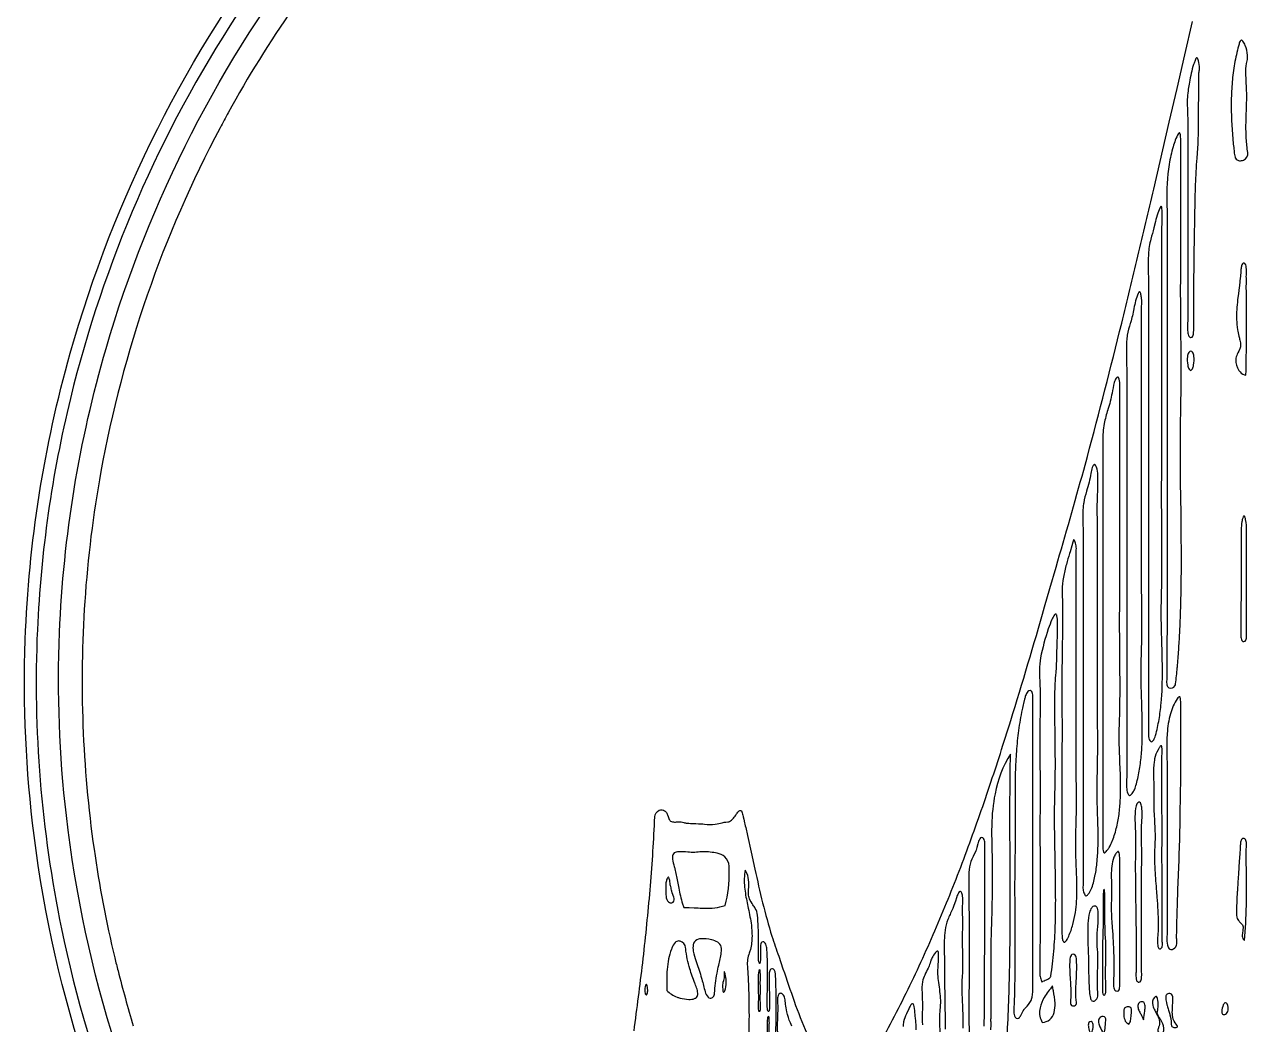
# Model space of a CAD drawing. Header units: metres. Extents: x 0.2 to 11.8, y 0.2 to 11.8.
# Drawn here: x 0.2 to 5.96, y 4.4 to 9.11 of the extents above; entities that cross this region are included whole.
import ezdxf

# ---------------------------------------------------------------- set-up
doc = ezdxf.new("R2010")
doc.units = ezdxf.units.M

msp = doc.modelspace()

# ---------------------------------------------------------------- linework, layer by layer
at = {"layer": 'Layer 1', "color": 0}
for points in [[(0.95989, 3.13387, -0.0973), (0.24615, 5.28886, -0.0403), (0.20449, 6.21023, -0.0597), (0.41649, 7.5595, -0.0967), (1.43396, 9.57498, -0.0408), (2.06595, 10.26408, -0.0591), (3.1575, 11.056, -0.0974), (5.31562, 11.7611, -0.0411), (6.25454, 11.79786, -0.0592), (7.58915, 11.57887, -0.0949), (9.56195, 10.57776, -0.0416), (10.26256, 9.93514, -0.0598), (11.06395, 8.82339, -0.0937), (11.74951, 6.74605, -0.0419), (11.79544, 5.7896, -0.0605), (11.57739, 4.41896, -0.0927), (10.6115, 2.48336, -0.0422)], [(10.78766, 2.82955, 0.0861), (11.58365, 4.657, 0.0486), (11.73866, 5.74324, 0.0616), (11.62663, 7.14295, 0.0877), (10.87963, 9.02913, 0.0478), (10.22841, 9.88999, 0.0616), (9.1571, 10.79821, 0.0851), (7.35248, 11.58495, 0.0506), (6.22402, 11.7441, 0.0613), (4.83513, 11.62589, 0.0877), (2.95453, 10.87153, 0.047), (2.11126, 10.22988, 0.0618), (1.2001, 9.15151, 0.085), (0.41728, 7.34656, 0.0488), (0.26147, 6.25653, 0.0618), (0.37504, 4.84973, 0.085), (1.09177, 3.01738, 0.0488)], [(1.06715, 3.27993, -0.097), (0.39794, 5.38226, -0.0386), (0.36578, 6.24422, -0.0607), (0.58481, 7.58091, -0.0954), (1.57433, 9.51264, -0.0395), (2.17089, 10.16219, -0.0594), (3.23885, 10.93925, -0.0987), (5.3715, 11.63164, -0.0378), (6.21382, 11.66636, -0.059), (7.51029, 11.46574, -0.0984), (9.50499, 10.45977, -0.04), (10.16074, 9.85698, -0.0597), (10.94099, 8.78024, -0.0976), (11.6265, 6.66694, -0.0397), (11.66141, 5.78221, -0.0597), (11.44927, 4.46999, -0.0971), (10.44344, 2.50247, -0.0402)], [(6.77964, 11.50357, 0.0643), (5.34287, 11.51959, 0.03), (4.70365, 11.40478, 0.0534), (3.61471, 11.01249, 0.1008), (1.8236, 9.64194, 0.0536), (1.15915, 8.69098, 0.0038), (1.12111, 8.62035, 0.0769), (0.56031, 7.00165, 0.0281), (0.48457, 6.39027, 0.0522), (0.5282, 5.22472, 0.0245), (0.62586, 4.71259, 0.0034), (0.64115, 4.65179, 0.0096), (0.71224, 4.39306, 0.0222)], [(4.23797, 4.33114, 0.0074), (4.31356, 4.47454, 0.0069), (4.38494, 4.61975, 0.0063), (4.45243, 4.76664, 0.0057), (4.51631, 4.91505, 0.0099), (4.63452, 5.21585, 0.0078), (4.74209, 5.52102, 0.0057), (4.8415, 5.82937, 0.0049), (5.00087, 6.36467), (5.0258, 6.45103), (5.05513, 6.55252, 0.0036), (5.18486, 7.00926), (5.20232, 7.07358, 0.0055), (5.36369, 7.70088, 0.0017), (5.44, 8.01592, 0.0012), (5.51442, 8.33146), (5.58777, 8.64724), (5.62429, 8.80511), (5.66082, 8.96291), (5.69745, 9.12061)], [(4.82441, 4.34121, 0.0101), (4.8368, 4.67288, 0.0051), (4.83914, 5.00654), (4.83854, 5.18429), (4.83799, 5.34031, -0.0014), (4.83817, 5.50666), (4.83895, 5.59301), (4.83969, 5.67237, 0.0862), (4.76768, 5.48505, 0.0442), (4.75203, 5.33761, 0.013), (4.75222, 5.26654, -0.0143), (4.75042, 4.87224), (4.74962, 4.84695, 0.0083), (4.74827, 4.72356, -0.004), (4.74781, 4.63795, 0.0048), (4.74764, 4.58189), (4.74757, 4.53286), (4.74751, 4.50639), (4.74744, 4.48004), (4.74739, 4.45736, -0.0072), (4.7472, 4.42701, 0.0104), (4.74723, 4.40611, -0.0265), (4.7466, 4.37393, 0.0387)], [(3.0689, 4.36857, 0.0048), (3.10978, 4.6898, 0.0074), (3.14285, 5.01208, 0.0046), (3.1554, 5.17374, 0.0048), (3.1648, 5.33585), (3.16526, 5.34817, -0.0232), (3.16707, 5.37698, -0.2552), (3.18773, 5.4074, -0.2764), (3.2131, 5.40511, -0.0489), (3.21916, 5.40014, -0.1029), (3.2271, 5.38575), (3.22983, 5.37787, 0.0613), (3.2371, 5.36053, 0.1066), (3.241, 5.35655, 0.1294), (3.25968, 5.35218, 0.0261), (3.27842, 5.35305), (3.27992, 5.35317, -0.0845), (3.30269, 5.35019), (3.30345, 5.35, 0.0337), (3.31836, 5.34693, 0.0184), (3.35011, 5.34488), (3.35942, 5.34449), (3.37292, 5.34427, -0.0499), (3.40029, 5.34246, 0.0858), (3.45145, 5.34185, 0.0366), (3.48365, 5.34894, -0.0582), (3.50163, 5.35167), (3.51036, 5.35252, 0.0694), (3.5185, 5.35489, 0.1013), (3.53656, 5.36973, 0.0375), (3.55185, 5.3905, -0.0838), (3.56363, 5.40478, -0.2516), (3.57068, 5.40673, -0.2011), (3.57629, 5.40047, -0.0521), (3.58235, 5.37875), (3.58276, 5.3768), (3.58502, 5.3664), (3.58917, 5.34887, -0.0038), (3.6031, 5.28865), (3.62041, 5.20986), (3.63762, 5.13052, 0.0069), (3.67419, 4.97148, 0.0155), (3.71772, 4.81452, 0.0081), (3.74965, 4.72004), (3.76991, 4.66139, 0.0052), (3.82273, 4.50814, 0.0175), (3.88213, 4.35766, 0.0136)], [(4.7172, 4.39075, -0.0167), (4.71709, 4.41171, 0.011), (4.71742, 4.444), (4.71745, 4.46478), (4.71768, 4.49932), (4.71774, 4.51762), (4.71823, 4.6226), (4.71901, 4.8312), (4.71932, 4.93544), (4.71959, 5.04016), (4.71979, 5.14568), (4.71984, 5.16475), (4.71983, 5.19889), (4.71993, 5.21798, 0.0133), (4.71967, 5.25323, 0.1472), (4.71321, 5.27425, 0.2609), (4.70457, 5.27899, 0.2133), (4.69648, 5.27349), (4.69571, 5.27241, 0.0753), (4.68658, 5.25017), (4.68222, 5.23284), (4.67907, 5.22017, -0.0597), (4.67594, 5.21177, 0.0453), (4.65434, 5.16584, 0.0677), (4.64474, 5.11497, 0.0181), (4.64427, 5.04387), (4.64467, 5.01056), (4.64497, 4.96091), (4.64527, 4.90535), (4.64543, 4.80039), (4.64531, 4.69555), (4.64521, 4.64333), (4.645, 4.48558, 0.0022), (4.64582, 4.27425)], [(3.73633, 4.36), (3.73713, 4.42053), (3.73718, 4.42519), (3.73762, 4.47567), (3.73764, 4.48256, 0.0053), (3.7375, 4.52929), (3.73733, 4.54461, 0.0113), (3.73637, 4.58476), (3.73593, 4.6027, 0.0456), (3.73263, 4.64662, 0.2164), (3.72484, 4.65947, 0.1563), (3.71667, 4.66156, 0.2241), (3.71, 4.65653, 0.1351), (3.70455, 4.63737, 0.0174), (3.70494, 4.57772), (3.70565, 4.55996, -0.0067), (3.70675, 4.52683, -0.0098), (3.70677, 4.497), (3.7067, 4.49371, -0.0366), (3.70489, 4.46689, -0.1093), (3.70291, 4.46143, -0.4344), (3.70036, 4.46052, -0.1568), (3.69781, 4.46659, -0.043), (3.69559, 4.49815), (3.69585, 4.51083, 0.0133), (3.69601, 4.52661), (3.69606, 4.54), (3.69634, 4.55775), (3.69645, 4.5681), (3.69711, 4.62262, 0.0059), (3.69694, 4.67696, 0.0105), (3.6951, 4.73388), (3.69476, 4.7418, 0.0373), (3.69272, 4.76496, 0.1824), (3.68118, 4.78624), (3.67944, 4.78755, 0.382), (3.67039, 4.78659, 0.0977), (3.66517, 4.77922, 0.0819), (3.66351, 4.76638, 0.0172), (3.66404, 4.74315), (3.66416, 4.73992), (3.66406, 4.73341, -0.0242), (3.66271, 4.69457, -0.1184), (3.66073, 4.68709, -0.5654), (3.65897, 4.68762), (3.65889, 4.68773, -0.1151), (3.65541, 4.70069, -0.03), (3.65519, 4.73148), (3.65549, 4.7457), (3.65542, 4.76563), (3.65514, 4.80135, 0.0048), (3.65343, 4.85612, 0.0066), (3.65023, 4.91391, 0.1163), (3.63963, 4.94541, 0.0182), (3.62879, 4.96233, -0.0497), (3.61232, 4.99049, -0.1048), (3.6074, 5.01471), (3.60803, 5.03391, 0.0343), (3.60779, 5.08008, 0.1095), (3.59557, 5.12088), (3.59224, 5.12607, 0.0726), (3.58932, 5.0454, 0.0262), (3.60125, 4.97151), (3.6065, 4.94624, -0.0209), (3.62109, 4.86615, -0.0345), (3.62416, 4.81542, -0.0635), (3.6164, 4.75181, -0.0205), (3.61132, 4.73551, 0.1048), (3.60238, 4.67271), (3.60334, 4.6584, -0.0112), (3.60708, 4.59138), (3.60763, 4.57811, -0.0071), (3.60964, 4.49914, -0.007), (3.60927, 4.3424)], [(4.61819, 4.3823, 0.0133), (4.61613, 4.47518), (4.61551, 4.49114), (4.61502, 4.50367, -0.0175), (4.61351, 4.59639), (4.61362, 4.59951), (4.61503, 4.63022, 0.0201), (4.61676, 4.70408), (4.6164, 4.71678, -0.0075), (4.61464, 4.81077, -0.0092), (4.61529, 4.83633, 0.0096), (4.61596, 4.86293, 0.0073), (4.61526, 4.91657, -0.0208), (4.61587, 4.96904, 0.0516), (4.61503, 5.00374, 0.0826), (4.60964, 5.02053, 0.2116), (4.60477, 5.02538, 0.274), (4.59917, 5.02277, 0.0823), (4.59023, 5.00615), (4.58615, 4.99479), (4.58135, 4.98002), (4.57427, 4.95873, -0.0261), (4.56726, 4.94141, 0.0122), (4.54545, 4.89329, 0.0688), (4.53231, 4.84301, 0.0346), (4.52859, 4.74562), (4.52872, 4.74008), (4.52895, 4.73074, -0.0083), (4.53034, 4.63585, 0.0058), (4.53103, 4.54629), (4.53124, 4.53241), (4.53193, 4.49027), (4.53286, 4.42841), (4.53295, 4.41994), (4.53323, 4.37653)], [(4.51025, 4.36191, -0.019), (4.50724, 4.43171, -0.0228), (4.50969, 4.468, 0.0364), (4.51192, 4.51284, 0.0252), (4.50342, 4.59598, -0.0311), (4.49924, 4.63553, -0.0208), (4.49996, 4.67653), (4.50101, 4.69953), (4.50184, 4.7184, 0.062), (4.50104, 4.73907, 0.2278), (4.498, 4.74412, 0.2762), (4.4933, 4.74265), (4.49302, 4.74242, 0.0739), (4.47493, 4.71941, 0.0495), (4.46615, 4.70129), (4.46196, 4.68829, -0.0418), (4.45288, 4.664, -0.0067), (4.437, 4.632, 0.0744), (4.42673, 4.60065, 0.0545), (4.42405, 4.54985), (4.42482, 4.53304, -0.0165), (4.4255, 4.45929, 0.0117), (4.42568, 4.3976)], [(3.81202, 4.39075), (3.80478, 4.4065, -0.0404), (3.78761, 4.45881, -0.0359), (3.78195, 4.49488, 0.0127), (3.77854, 4.52154, 0.1787), (3.76793, 4.5423, 0.2684), (3.75548, 4.54536, 0.22), (3.7474, 4.53629), (3.74732, 4.53608, 0.0895), (3.744, 4.51118, 0.0162), (3.74507, 4.49063, -0.0304), (3.74584, 4.47034), (3.74484, 4.44564), (3.74383, 4.42094, 0.0264), (3.74385, 4.36127, -0.0365)], [(4.39694, 4.37384), (4.39593, 4.40083, 0.0207), (4.3938, 4.42584, -0.0116), (4.39171, 4.44631, 0.0296), (4.38704, 4.48368, 0.1119), (4.38233, 4.49563, 0.4609), (4.37579, 4.49607, 0.1001), (4.36763, 4.485), (4.36504, 4.47992), (4.36181, 4.4732), (4.35046, 4.44921, 0.0593), (4.33771, 4.41233, 0.0512), (4.33577, 4.39005, 0.0114)]]:
    msp.add_lwpolyline(points, format="xyb", dxfattribs=at)
for points in [[(5.95709, 8.50404, -0.0257), (5.94995, 8.56974, -0.0176), (5.94853, 8.63142, -0.0071), (5.95007, 8.69118), (5.95028, 8.69716, 0.0045), (5.95185, 8.75085, 0.016), (5.95112, 8.81251), (5.94991, 8.83412, -0.0134), (5.94812, 8.87649, -0.0459), (5.95093, 8.92214, -0.0293), (5.95395, 8.93473, 0.0886), (5.95574, 8.96138, 0.0741), (5.9448, 9.00814, 0.0752), (5.93353, 9.02849, 0.2101), (5.92682, 9.03257, 0.1451), (5.92422, 9.03177, 0.1443), (5.91862, 9.02308, 0.0293), (5.91326, 9.00456), (5.91091, 8.99551, 0.0264), (5.893, 8.91136, 0.0209), (5.88275, 8.82515, 0.0173), (5.87905, 8.73778, 0.0144), (5.88088, 8.65001, 0.0123), (5.88718, 8.56256), (5.88827, 8.55069, 0.0165), (5.89175, 8.51924, -0.0204), (5.89305, 8.50604, 0.0663), (5.89682, 8.48247, 0.044), (5.89949, 8.47657, 0.2521), (5.91811, 8.46537, 0.1066), (5.93612, 8.46773, 0.3585), (5.95709, 8.50404)], [(5.70234, 7.66777), (5.70254, 7.75337), (5.70303, 7.83893, -0.0015), (5.7048, 8.01015, -0.0017), (5.70753, 8.18147), (5.70844, 8.23048, -0.0045), (5.71132, 8.35278, -0.0082), (5.71848, 8.4765), (5.72166, 8.52371, 0.0191), (5.72552, 8.69499, -0.0076), (5.72596, 8.7496), (5.72642, 8.78096), (5.72684, 8.79882, 0.01), (5.72726, 8.82332), (5.7265, 8.86886, -0.0489), (5.72817, 8.88765, 0.0548), (5.72984, 8.90898, 0.0807), (5.722, 8.94429, 0.1624), (5.71778, 8.95001, 0.2571), (5.71614, 8.94986, 0.1292), (5.71026, 8.94125, 0.023), (5.70415, 8.92474), (5.70199, 8.91844, 0.0269), (5.69079, 8.87682, 0.0134), (5.68246, 8.83456), (5.68101, 8.82615, 0.0089), (5.67575, 8.79364, 0.0464), (5.67274, 8.71411, -0.0142), (5.67463, 8.579), (5.67459, 8.57327), (5.67448, 8.55241, 0.0018), (5.67451, 8.44236), (5.67462, 8.39112), (5.67454, 8.2569), (5.6745, 8.23001), (5.67446, 8.06886), (5.6745, 7.90765), (5.67444, 7.8271), (5.6743, 7.74658), (5.67403, 7.66591, 0.0996), (5.67804, 7.64246, 0.2192), (5.68666, 7.63364, 0.0707), (5.68972, 7.63319, 0.3114), (5.6986, 7.63934, 0.0944), (5.70211, 7.65706), (5.70234, 7.66777)], [(5.61725, 6.00223, 0.0077), (5.62509, 6.07788), (5.6255, 6.08219, 0.0056), (5.6319, 6.16197, 0.0046), (5.63676, 6.24209, 0.004), (5.64026, 6.32254, 0.0063), (5.64396, 6.48443, 0.004), (5.64439, 6.64732, 0.0019), (5.64244, 6.8542), (5.64111, 6.97503, -0.0071), (5.64149, 7.28863), (5.64178, 7.30332, 0.0079), (5.64264, 7.62911), (5.64127, 7.79183, -0.005), (5.64168, 7.9543, 0.0057), (5.64225, 8.11823), (5.64172, 8.20002, -0.0031), (5.6417, 8.28014), (5.64184, 8.29786, 0.0035), (5.64209, 8.36474), (5.64206, 8.38172), (5.64191, 8.40822), (5.64188, 8.4281, 0.0135), (5.64174, 8.44759, -0.0165), (5.64193, 8.48313), (5.64256, 8.52429, 0.026), (5.6408, 8.5798, 0.082), (5.63746, 8.59466, 0.3681), (5.63435, 8.59673, 0.1697), (5.63105, 8.59372, 0.056), (5.61588, 8.56195, 0.0154), (5.60558, 8.5312, 0.0308), (5.58724, 8.44859), (5.58703, 8.44736, 0.0502), (5.57604, 8.26937, -0.0119), (5.57783, 8.12541), (5.57779, 8.11519), (5.57774, 8.10443), (5.57739, 8.04524, 0.0027), (5.577, 7.93581), (5.57723, 7.83108), (5.57733, 7.76991), (5.5775, 7.60342), (5.57717, 7.26972), (5.57721, 6.93729), (5.57747, 6.7713), (5.57768, 6.60525), (5.57764, 6.43895), (5.57721, 6.27222), (5.57678, 6.18865), (5.57618, 6.10494), (5.57608, 6.08982), (5.57579, 6.06303), (5.5757, 6.04637, -0.0145), (5.57528, 6.02121, 0.072), (5.57654, 5.9975, 0.2016), (5.58493, 5.98464), (5.58716, 5.98355, 0.3497), (5.61381, 5.99282, 0.1143), (5.61725, 6.00223)], [(5.52289, 5.75934, 0.0252), (5.53944, 5.83468, 0.0196), (5.54939, 5.91124, 0.0242), (5.55522, 6.06687, 0.0061), (5.55286, 6.18378), (5.55175, 6.22422), (5.5515, 6.23391, -0.0121), (5.55011, 6.37291), (5.55032, 6.38119, 0.0089), (5.55272, 6.69321), (5.55231, 6.74668, -0.0051), (5.55202, 7.00574, 0.0043), (5.55221, 7.19389, -0.0019), (5.55194, 7.31805), (5.55205, 7.35356), (5.55222, 7.47415), (5.55208, 7.63034), (5.55214, 7.78656), (5.5521, 7.94264), (5.55212, 8.02115), (5.55212, 8.09918), (5.55211, 8.10445, -0.0062), (5.55233, 8.13868), (5.55347, 8.18008), (5.55356, 8.18352, 0.0117), (5.5538, 8.21797, 0.039), (5.55194, 8.24651, 0.1835), (5.54994, 8.25102, 0.3837), (5.54785, 8.24979), (5.54755, 8.24931, 0.0491), (5.53382, 8.21799, 0.019), (5.52227, 8.17883), (5.5147, 8.1488, -0.0098), (5.50096, 8.09633, 0.0552), (5.48962, 8.02544), (5.48919, 8.01801, 0.0176), (5.48885, 7.93907), (5.4889, 7.93665, -0.0052), (5.49009, 7.77631), (5.48997, 7.71672), (5.48984, 7.61544), (5.48997, 7.45489), (5.48997, 7.29427), (5.48993, 6.97304), (5.48995, 6.65183), (5.48993, 6.49122), (5.48991, 6.33064), (5.48995, 6.16999), (5.48997, 6.00933), (5.48995, 5.92904), (5.48993, 5.89695), (5.48984, 5.8488), (5.48983, 5.81983, -0.0069), (5.4895, 5.76888, 0.0847), (5.49322, 5.74083, 0.1768), (5.50022, 5.73105), (5.50065, 5.73083, 0.3095), (5.50869, 5.73254, 0.1045), (5.51844, 5.74712, 0.0375), (5.52289, 5.75934)], [(5.9479, 7.45622, 0.0077), (5.95085, 7.63327), (5.95073, 7.71973), (5.9503, 7.80668), (5.95015, 7.85077), (5.95012, 7.86559), (5.95015, 7.89544), (5.95016, 7.91247, -0.0108), (5.95044, 7.9407, 0.0577), (5.94897, 7.9691, 0.1526), (5.94336, 7.98092, 0.1251), (5.93967, 7.98287, 0.3239), (5.9318, 7.97935, 0.1044), (5.92596, 7.96315, 0.0408), (5.92412, 7.94453, -0.0246), (5.92142, 7.9117), (5.91998, 7.89848, -0.0077), (5.91634, 7.86788), (5.91458, 7.85401), (5.91286, 7.84017), (5.90931, 7.81073, 0.0126), (5.90517, 7.76408, 0.0215), (5.90431, 7.71737, 0.0281), (5.90837, 7.66972, 0.0311), (5.91509, 7.64003, -0.0147), (5.91981, 7.62113, -0.0659), (5.92293, 7.59327, -0.1018), (5.91848, 7.5761), (5.91424, 7.56794, 0.0567), (5.90261, 7.54131, 0.059), (5.90082, 7.52925, 0.1543), (5.91546, 7.47749, 0.1691), (5.9409, 7.45766, 0.0464), (5.9479, 7.45622)], [(5.4025, 5.47649, 0.1002), (5.41264, 5.48658, 0.0472), (5.42338, 5.50428, 0.0537), (5.43271, 5.53188), (5.43471, 5.53951, 0.0167), (5.44277, 5.57425, 0.0131), (5.44904, 5.60937, 0.0197), (5.45709, 5.68057, 0.0142), (5.46037, 5.75282, 0.0127), (5.45838, 5.8992), (5.45768, 5.92087, -0.0072), (5.45479, 6.04591, -0.0084), (5.45634, 6.1322, 0.0039), (5.45774, 6.19077, 0.004), (5.45825, 6.33592, 0.002), (5.45741, 6.4459, -0.0054), (5.45684, 6.62677, 0.0037), (5.45723, 6.91706, -0.0015), (5.45727, 7.06481), (5.45733, 7.20744), (5.45729, 7.35639), (5.45727, 7.49797), (5.45729, 7.56016), (5.45721, 7.64381), (5.45734, 7.68831), (5.45752, 7.71587), (5.45719, 7.74014), (5.45688, 7.76657, -0.0306), (5.45807, 7.78831, 0.0512), (5.45716, 7.81619, 0.0187), (5.4544, 7.83501, 0.1141), (5.45045, 7.84609, 0.5374), (5.44497, 7.84623, 0.092), (5.44129, 7.84024, 0.063), (5.42142, 7.76976), (5.42123, 7.76857, -0.0333), (5.40503, 7.70277), (5.40409, 7.69963, 0.0293), (5.38984, 7.64418, 0.0335), (5.38669, 7.61565, 0.0153), (5.38663, 7.51437, -0.0043), (5.38738, 7.46178, -0.0016), (5.38734, 7.30833), (5.38732, 7.20824), (5.38736, 7.15518), (5.3874, 7.00203), (5.38734, 6.69567), (5.3874, 6.38935), (5.3874, 6.23616), (5.38732, 6.08305), (5.38736, 5.9298), (5.38749, 5.77645), (5.38746, 5.69983), (5.3873, 5.6233), (5.38716, 5.58506), (5.38706, 5.56941), (5.38699, 5.54683), (5.38684, 5.53358, 0.027), (5.38724, 5.50765, 0.1153), (5.39592, 5.48052, 0.2044), (5.40109, 5.47623, 0.1402), (5.4025, 5.47649)], [(5.70189, 7.50336, 0.0844), (5.7036, 7.54474, 0.1223), (5.69676, 7.56324, 0.2365), (5.68849, 7.56808, 0.2376), (5.67979, 7.56268, 0.1188), (5.67277, 7.54294, 0.0798), (5.67417, 7.50344, 0.0944), (5.68083, 7.48339, 0.2232), (5.68732, 7.47829, 0.2645), (5.69397, 7.48192, 0.104), (5.70089, 7.49869), (5.70189, 7.50336)], [(5.28365, 5.20767, 0.088), (5.29743, 5.22139, 0.0229), (5.30513, 5.23247, 0.0505), (5.31946, 5.26256), (5.32035, 5.26482, 0.0355), (5.34043, 5.32952, 0.028), (5.3522, 5.39608, 0.0204), (5.35756, 5.46408, 0.019), (5.35664, 5.59757), (5.35645, 5.60275), (5.35525, 5.63315, -0.0077), (5.35198, 5.74211, -0.0106), (5.35354, 5.82578, 0.0044), (5.35499, 5.87938, 0.0046), (5.35581, 6.01696, 0.0019), (5.35493, 6.13528, -0.0033), (5.35405, 6.29284), (5.35454, 6.38927, 0.0023), (5.35507, 6.56806), (5.3549, 6.62434, -0.0014), (5.35458, 6.84353), (5.3546, 6.8513, 0.0016), (5.35464, 7.11975), (5.35471, 7.18599), (5.35477, 7.2594, -0.0027), (5.35497, 7.38501), (5.35507, 7.40574, 0.0655), (5.35207, 7.4366, 0.1485), (5.34732, 7.44561, 0.3925), (5.34095, 7.44506, 0.0596), (5.33832, 7.44223, 0.0826), (5.32882, 7.42088, 0.0281), (5.31817, 7.37159, -0.0328), (5.2986, 7.29391), (5.29823, 7.29268, 0.0285), (5.28127, 7.22779, 0.0471), (5.27447, 7.14602), (5.27463, 7.11895, -0.006), (5.27473, 7.08285, 0.0056), (5.27489, 6.99905), (5.27522, 6.93739), (5.27499, 6.79296), (5.27499, 6.64839), (5.27504, 6.57126), (5.27505, 6.35922), (5.27499, 6.07015), (5.27505, 5.92554), (5.27512, 5.7809), (5.27512, 5.63633), (5.27503, 5.49181), (5.27493, 5.41959), (5.27479, 5.3474), (5.27471, 5.3113), (5.27462, 5.27516), (5.27457, 5.26365), (5.27464, 5.23721, 0.0628), (5.27748, 5.21289, 0.1983), (5.281, 5.20738, 0.2488), (5.28365, 5.20767)], [(5.22353, 5.04266, 0.0368), (5.23931, 5.10457), (5.23994, 5.10779, 0.0256), (5.24902, 5.17477, 0.0275), (5.25255, 5.31245, 0.0033), (5.24966, 5.40855), (5.2482, 5.45206, -0.0149), (5.24903, 5.58333), (5.24921, 5.59001, 0.0094), (5.25018, 5.83359), (5.24984, 5.86545, -0.0041), (5.24988, 6.13604), (5.24991, 6.14061, 0.0021), (5.24995, 6.34063), (5.24978, 6.41686), (5.24966, 6.46843), (5.24954, 6.55364, -0.0029), (5.25052, 6.69483, 0.01), (5.24962, 6.771, -0.0059), (5.24859, 6.82945, -0.0096), (5.25032, 6.89542, 0.0154), (5.2519, 6.97769), (5.25163, 6.98511, 0.0714), (5.24495, 7.02334, 0.1298), (5.23863, 7.03385, 0.4309), (5.23181, 7.03311, 0.1074), (5.22542, 7.02092, 0.0386), (5.21895, 6.9935, -0.0358), (5.19852, 6.90976, 0.0366), (5.18475, 6.85503), (5.18387, 6.84935, 0.0434), (5.18056, 6.77487), (5.18115, 6.75625), (5.18193, 6.72818, -0.0044), (5.1823, 6.60913), (5.18223, 6.46027), (5.1823, 6.37239), (5.18223, 6.13548), (5.18225, 5.89897), (5.18227, 5.6623), (5.18219, 5.54404), (5.18219, 5.4257), (5.18234, 5.30722), (5.18232, 5.18884), (5.18215, 5.12974), (5.1818, 5.07073), (5.18175, 5.05976), (5.18154, 5.041, 0.0897), (5.18625, 5.0186, 0.0334), (5.19066, 5.0087, 0.4789), (5.19886, 5.00617, 0.1095), (5.21004, 5.01722, 0.0662), (5.22353, 5.04266)], [(5.93799, 6.20129, 0.2982), (5.94774, 6.20861, 0.0964), (5.95104, 6.22733), (5.95107, 6.2311), (5.95089, 6.26699), (5.95083, 6.30293), (5.95085, 6.33893), (5.95103, 6.41105), (5.95124, 6.48305), (5.95129, 6.53347), (5.95132, 6.62748), (5.95138, 6.65065, 0.006), (5.95118, 6.70117, -0.0102), (5.95129, 6.72094, 0.0634), (5.94671, 6.77672, 0.0831), (5.94231, 6.79073, 0.3299), (5.93909, 6.79279, 0.2028), (5.93525, 6.78842, 0.0633), (5.92881, 6.76465, 0.0224), (5.92697, 6.74991, 0.0177), (5.92575, 6.68387), (5.92577, 6.68078), (5.92582, 6.66578), (5.92566, 6.62937), (5.9255, 6.58824), (5.92533, 6.50886), (5.92509, 6.43048), (5.92486, 6.35159), (5.92474, 6.31218), (5.92463, 6.27298), (5.92451, 6.23409, 0.0687), (5.92669, 6.21167, 0.199), (5.93307, 6.20231, 0.1366), (5.93799, 6.20129)], [(5.1144, 4.81516, 0.036), (5.13389, 4.86968, 0.0304), (5.14572, 4.92591, 0.0363), (5.153, 5.03321), (5.15302, 5.04219, 0.0107), (5.15004, 5.14267, -0.0144), (5.14714, 5.259), (5.14765, 5.27932, 0.0115), (5.15038, 5.51352), (5.14986, 5.56524, -0.005), (5.14917, 5.74857, 0.0033), (5.14978, 5.98312), (5.14945, 6.10055, -0.0018), (5.14956, 6.21784, 0.0022), (5.14966, 6.33522), (5.14963, 6.34773, -0.002), (5.14962, 6.45247), (5.1496, 6.51159, -0.0045), (5.1497, 6.57001, 0.01), (5.14962, 6.60043), (5.14943, 6.607, -0.0284), (5.14954, 6.63089), (5.14981, 6.63348, 0.1132), (5.14765, 6.65879), (5.14751, 6.65932, 0.0566), (5.14021, 6.67901, 0.2751), (5.13771, 6.68112, 0.2608), (5.13618, 6.67875), (5.13374, 6.66962), (5.12888, 6.65187), (5.12055, 6.62379), (5.1181, 6.61568, 0.0071), (5.10336, 6.56517, 0.0244), (5.08945, 6.50449, 0.0456), (5.08375, 6.44328), (5.08428, 6.41043, -0.0034), (5.08535, 6.32232, -0.0061), (5.08416, 6.20086, 0.006), (5.08246, 5.9586), (5.08261, 5.89772, -0.0014), (5.08275, 5.7161), (5.08264, 5.53169), (5.08266, 5.47368), (5.08273, 5.35247), (5.08266, 5.23132), (5.08266, 5.11001), (5.08271, 4.98867), (5.08273, 4.92808), (5.08268, 4.90406), (5.08275, 4.86746), (5.0826, 4.84728, 0.0329), (5.08373, 4.80547, 0.148), (5.09007, 4.78896, 0.3287), (5.09616, 4.78687), (5.09768, 4.78783, 0.0804), (5.10855, 4.80318, 0.0201), (5.1144, 4.81516)], [(5.03011, 4.62689, 0.0117), (5.03807, 4.68476, 0.0083), (5.04406, 4.74363, 0.0128), (5.05103, 4.86295, 0.0087), (5.05298, 4.98375, 0.0048), (5.05183, 5.10543), (5.05085, 5.15714, -0.0024), (5.04775, 5.34911, -0.0083), (5.04957, 5.49391, 0.0037), (5.05136, 5.59019, 0.0043), (5.05103, 5.70536), (5.05097, 5.71192), (5.05019, 5.77386), (5.04943, 5.83304), (5.049, 5.86628, -0.0108), (5.04896, 5.95286, -0.0107), (5.05466, 6.05554), (5.05633, 6.07965, 0.0133), (5.05874, 6.14511, -0.0047), (5.0601, 6.19815), (5.06045, 6.20771, 0.0138), (5.06212, 6.29197, 0.0489), (5.0592, 6.32312, 0.0541), (5.05747, 6.3281, 0.3034), (5.05343, 6.33134, 0.1985), (5.04771, 6.32753, 0.0638), (5.03553, 6.30616, 0.0234), (5.01827, 6.26137, 0.0296), (4.98182, 6.12584, 0.0439), (4.97715, 6.06661, 0.011), (4.97869, 5.99926, -0.0125), (4.98018, 5.92851, 0.004), (4.97899, 5.73251), (4.97922, 5.65767), (4.97951, 5.53372), (4.97935, 5.43871), (4.9792, 5.33655), (4.97928, 5.13901), (4.9794, 4.94137), (4.97936, 4.84262), (4.97933, 4.81362), (4.97914, 4.74406), (4.97914, 4.72679, -0.0089), (4.97889, 4.69491, 0.0134), (4.97899, 4.67577, -0.0378), (4.97827, 4.64638, 0.0706), (4.97989, 4.62499, 0.06), (4.98644, 4.60211, 0.2629), (4.98847, 4.59998), (4.98886, 4.60022, -0.0677), (4.99812, 4.60458), (4.99832, 4.60466, 0.0539), (5.02139, 4.61585, 0.1658), (5.02985, 4.62576), (5.03011, 4.62689)], [(4.8905, 4.44486, -0.0455), (4.90401, 4.4689, -0.0358), (4.91519, 4.48142), (4.91825, 4.48457, 0.1243), (4.94138, 4.52267), (4.94256, 4.52767, 0.0505), (4.94589, 4.57686), (4.94559, 4.59295, -0.0099), (4.94531, 4.62287, 0.0055), (4.94546, 4.68268), (4.94539, 4.7199), (4.9454, 4.78147), (4.94535, 4.81672), (4.94527, 5.00988), (4.94523, 5.20277), (4.94523, 5.39569), (4.94525, 5.49231), (4.94529, 5.58906), (4.94535, 5.68601), (4.94545, 5.78322), (4.94552, 5.83192), (4.94552, 5.85112), (4.9456, 5.88065), (4.94557, 5.90026, -0.0122), (4.94578, 5.92923, 0.0651), (4.9439, 5.95791, 0.1568), (4.93771, 5.9698, 0.162), (4.93229, 5.97192, 0.2359), (4.92164, 5.96655, 0.0921), (4.91154, 5.94707, 0.0268), (4.90693, 5.9306), (4.90202, 5.9103, 0.0104), (4.89528, 5.8817, 0.0087), (4.8857, 5.83253, 0.0089), (4.87809, 5.78332, 0.0156), (4.86798, 5.6848, 0.0112), (4.86316, 5.58611, 0.0089), (4.86238, 5.38806, -0.008), (4.86147, 5.18872, 0.0065), (4.86008, 4.98968), (4.86042, 4.91877), (4.86059, 4.89036), (4.86111, 4.79105, -0.0022), (4.86104, 4.69167, -0.0036), (4.85983, 4.59216), (4.8586, 4.54236), (4.85751, 4.50939), (4.85692, 4.49259), (4.85644, 4.48315, 0.0536), (4.85686, 4.4517, 0.0496), (4.85979, 4.44022, 0.151), (4.86773, 4.42835, 0.3401), (4.87886, 4.42894, 0.1139), (4.88923, 4.44234), (4.8905, 4.44486)], [(5.60738, 4.7551, 0.2573), (5.62285, 4.77947, 0.0472), (5.62239, 4.8002, -0.0467), (5.62193, 4.82076, 0.0275), (5.62326, 4.86235, -0.0128), (5.62363, 4.89118, 0.0065), (5.62484, 4.93049), (5.6257, 4.96176), (5.62816, 5.03237), (5.63354, 5.17358, 0.0036), (5.63789, 5.31481, 0.0022), (5.63947, 5.40903), (5.64016, 5.45612, 0.0018), (5.64199, 5.59747, 0.0025), (5.64231, 5.72036), (5.6423, 5.73965), (5.64236, 5.80962), (5.64228, 5.8351, -0.0089), (5.6425, 5.88, 0.0281), (5.64102, 5.92874, 0.1175), (5.63811, 5.93974, 0.478), (5.63224, 5.94061, 0.097), (5.62509, 5.93243, 0.0768), (5.59288, 5.86203, 0.0522), (5.57757, 5.76865, 0.0207), (5.57592, 5.69862), (5.57676, 5.64882, -0.0064), (5.57786, 5.53752), (5.57765, 5.50557, 0.0019), (5.57709, 5.37546), (5.57737, 5.21432), (5.57745, 5.05278), (5.57744, 5.02586), (5.57733, 4.97206), (5.5773, 4.94246, -0.004), (5.57706, 4.89153), (5.57704, 4.86012, -0.0143), (5.57647, 4.81165, 0.0684), (5.57943, 4.7722, 0.1267), (5.58724, 4.75579, 0.3151), (5.60208, 4.75261, 0.0507), (5.60738, 4.7551)], [(5.5466, 4.7559, 0.2354), (5.55427, 4.76688, 0.0706), (5.55475, 4.7884), (5.55442, 4.79249, -0.0405), (5.55384, 4.81099, 0.0262), (5.55446, 4.84607, -0.0093), (5.55438, 4.86808, 0.0071), (5.55447, 4.904), (5.5544, 4.9256), (5.55429, 4.9629), (5.55419, 4.98326), (5.55356, 5.09877), (5.55327, 5.21423), (5.55339, 5.25692), (5.55343, 5.32954), (5.55263, 5.4449), (5.55266, 5.50386), (5.5527, 5.56031, -0.0079), (5.55356, 5.67571), (5.55359, 5.67683, 0.0391), (5.55298, 5.70433, 0.0855), (5.55124, 5.71038, 0.5477), (5.54762, 5.71087, 0.0823), (5.53984, 5.70065), (5.53699, 5.69582), (5.53469, 5.69192, 0.0809), (5.51874, 5.64908, 0.0167), (5.51618, 5.63499, 0.0377), (5.51325, 5.57715), (5.51331, 5.57118, 0.0099), (5.51441, 5.54235, -0.0165), (5.51549, 5.50558), (5.51513, 5.48471, 0.018), (5.5157, 5.3901), (5.51635, 5.37953, -0.0176), (5.52074, 5.28479, -0.0142), (5.51983, 5.25204, 0.0283), (5.51985, 5.12488, 0.006), (5.52712, 5.02473), (5.52917, 4.99912, -0.0072), (5.53333, 4.93624, -0.0148), (5.53505, 4.87315), (5.53497, 4.86326), (5.53453, 4.83582, -0.0237), (5.53263, 4.81007, 0.0676), (5.53295, 4.77031, 0.1276), (5.53794, 4.75731, 0.3784), (5.5466, 4.7559)], [(5.44445, 4.59797, 0.3066), (5.45393, 4.6046, 0.0955), (5.45756, 4.62303, 0.0169), (5.45764, 4.63924), (5.45756, 4.64576), (5.45733, 4.6986), (5.45727, 4.75247), (5.45731, 4.80677), (5.45747, 4.91548), (5.45748, 4.94241), (5.45727, 5.02268, -0.0045), (5.45739, 5.13185), (5.45775, 5.1586), (5.45819, 5.20231, 0.0156), (5.45721, 5.24031, -0.0239), (5.45717, 5.32569), (5.45862, 5.35893, 0.032), (5.45873, 5.41621, 0.0793), (5.45412, 5.43836, 0.2159), (5.44769, 5.4452, 0.1159), (5.44424, 5.44539, 0.2294), (5.43529, 5.43825, 0.0892), (5.42878, 5.41657, 0.0394), (5.42616, 5.36416), (5.42621, 5.36031, 0.0051), (5.42784, 5.30821), (5.42914, 5.26938, -0.0151), (5.42913, 5.23727, 0.0113), (5.42808, 5.08652), (5.42898, 5.02168), (5.43056, 4.91507), (5.43151, 4.80654), (5.43163, 4.75224), (5.43149, 4.69838), (5.43101, 4.64554), (5.43093, 4.64096, 0.0485), (5.43213, 4.61319, 0.1492), (5.43762, 4.60067, 0.2031), (5.44445, 4.59797)], [(5.94098, 4.79493, 0.0215), (5.95032, 4.95854, 0.0051), (5.95085, 5.04028), (5.95034, 5.12305), (5.95009, 5.16508), (5.95007, 5.20773), (5.95042, 5.25159, 0.1335), (5.94587, 5.26996, 0.1014), (5.94346, 5.27247, 0.187), (5.93478, 5.27522, 0.1555), (5.93007, 5.27253, 0.1456), (5.9233, 5.25755, 0.0381), (5.92138, 5.23595), (5.92094, 5.22724), (5.91926, 5.20231), (5.91809, 5.18441), (5.91528, 5.14318), (5.91257, 5.10297, 0.0026), (5.90782, 5.02624), (5.90775, 5.02508), (5.90583, 4.98528), (5.90379, 4.94301, 0.065), (5.90601, 4.90367, 0.1234), (5.91624, 4.88502, 0.0172), (5.92553, 4.87493), (5.9287, 4.87163, -0.2079), (5.93481, 4.85368, -0.0358), (5.93298, 4.83866, 0.071), (5.9313, 4.81538, 0.1686), (5.94098, 4.79493)], [(3.49747, 4.95924, 0.0721), (3.51729, 5.12148, 0.0093), (3.51635, 5.14402, 0.2048), (3.49561, 5.18798, 0.1229), (3.46084, 5.20519, 0.0588), (3.39389, 5.21172, 0.0281), (3.36365, 5.20978, -0.0462), (3.32961, 5.20995), (3.32162, 5.21053, 0.0342), (3.27896, 5.21178, 0.0296), (3.26728, 5.21034, 0.2761), (3.25202, 5.19833, 0.1173), (3.2503, 5.17755, 0.0396), (3.25823, 5.14143), (3.2587, 5.13975), (3.26092, 5.13165, -0.022), (3.27327, 5.07285), (3.27916, 5.04145, 0.0269), (3.29733, 4.96734, 0.0124), (3.3034, 4.94974, -0.0176), (3.32729, 4.9497), (3.32794, 4.94968), (3.35229, 4.94863), (3.36122, 4.94815, 0.0083), (3.40051, 4.94642, 0.0337), (3.44872, 4.94828, 0.0527), (3.49747, 4.95924)], [(5.35499, 4.5911), (5.35469, 4.67922), (5.35469, 4.76783), (5.35473, 4.94486), (5.35479, 5.0338), (5.35487, 5.0775), (5.35469, 5.1239, -0.0068), (5.35495, 5.15911), (5.35505, 5.1655, 0.0409), (5.35298, 5.20142, 0.12), (5.34934, 5.21176), (5.34806, 5.21272, 0.2814), (5.34217, 5.21103, 0.0872), (5.33172, 5.19657, 0.0226), (5.32679, 5.1863, 0.0668), (5.31672, 5.14394, 0.0267), (5.31464, 5.1017, 0.0103), (5.31541, 5.07367), (5.3159, 5.0609, -0.0204), (5.31524, 4.98217, 0.0299), (5.31718, 4.88362), (5.31925, 4.85485), (5.3215, 4.82365, -0.0073), (5.32541, 4.74433, -0.0095), (5.32669, 4.6647, -0.0093), (5.32556, 4.61681), (5.32457, 4.58474, 0.1624), (5.33187, 4.56085, 0.2598), (5.34249, 4.55543), (5.34307, 4.55551, 0.2611), (5.3511, 4.56255, 0.0897), (5.35482, 4.58215), (5.35499, 4.5911)], [(3.25567, 4.99836), (3.24921, 5.01859), (3.24677, 5.02636, -0.0262), (3.24407, 5.03802, 0.0436), (3.24162, 5.04802, -0.0484), (3.23864, 5.06389), (3.23854, 5.06462, 0.0413), (3.23425, 5.08753, 0.2041), (3.23123, 5.09202, 0.2967), (3.22878, 5.09112, 0.13), (3.22123, 5.07562, 0.0426), (3.2183, 5.05592, 0.0327), (3.21872, 5.0334, -0.0249), (3.21934, 5.01005, 0.153), (3.22661, 4.98158, 0.19), (3.23891, 4.97245, 0.2238), (3.25293, 4.97445, 0.2394), (3.25789, 4.9862, 0.0804), (3.25567, 4.99836)], [(5.28082, 4.53731, 0.2857), (5.28634, 4.54187, 0.0935), (5.28956, 4.55919), (5.2896, 4.56541), (5.28894, 4.58041), (5.28833, 4.59397), (5.28792, 4.62498), (5.28814, 4.65834), (5.28862, 4.6884), (5.28915, 4.72664), (5.28924, 4.74207, 0.0191), (5.28855, 4.78923, -0.0197), (5.28442, 4.9273), (5.28443, 4.92964, 0.0126), (5.2836, 5.01711, 0.056), (5.28149, 5.03437, 0.2956), (5.28033, 5.03579, 0.2681), (5.27889, 5.03344, 0.0443), (5.27675, 5.01034, 0.0102), (5.27629, 4.92947, -0.0161), (5.27362, 4.78917, 0.015), (5.27306, 4.74301), (5.27313, 4.72652), (5.2735, 4.68776), (5.27384, 4.6583), (5.27403, 4.62498), (5.27374, 4.59399), (5.27324, 4.57803), (5.2728, 4.56535, 0.0711), (5.27455, 4.54403, 0.2144), (5.27887, 4.53766, 0.1132), (5.28082, 4.53731)], [(5.23698, 4.51064, 0.2456), (5.25121, 4.53301, 0.0537), (5.25094, 4.5536), (5.25036, 4.56227, -0.0102), (5.24972, 4.61948), (5.25023, 4.6446, 0.0061), (5.25083, 4.68125), (5.25113, 4.70111, 0.0282), (5.25066, 4.73985, -0.0434), (5.24969, 4.84357), (5.2511, 4.8615, 0.0308), (5.25355, 4.92001, 0.0772), (5.24933, 4.94593, 0.1895), (5.24162, 4.95569, 0.1284), (5.23598, 4.95678, 0.2266), (5.22249, 4.9488, 0.0942), (5.21243, 4.92612, 0.0483), (5.20491, 4.87452), (5.20429, 4.86303, 0.0215), (5.20531, 4.75992), (5.20555, 4.7544), (5.2064, 4.73327, -0.0039), (5.20745, 4.68002), (5.20755, 4.67395, 0.0035), (5.20886, 4.61021, 0.0123), (5.21198, 4.55245, 0.0491), (5.21633, 4.52323, 0.1388), (5.22325, 4.51055, 0.3082), (5.23448, 4.50937), (5.23698, 4.51064)], [(3.35926, 4.52361, 0.2383), (3.36851, 4.53971, 0.0921), (3.36542, 4.56458, 0.0231), (3.35654, 4.59032), (3.35536, 4.59341, -0.0136), (3.33146, 4.66121, -0.0514), (3.31219, 4.75553), (3.31163, 4.76074, 0.3226), (3.28587, 4.79138, 0.0595), (3.27914, 4.7921, 0.1919), (3.26307, 4.78442, 0.1053), (3.24717, 4.75857), (3.24627, 4.75612), (3.24527, 4.75324, 0.034), (3.23174, 4.70807), (3.23155, 4.70707, 0.0305), (3.22476, 4.65823, 0.0197), (3.22284, 4.56732), (3.22287, 4.56293), (3.22289, 4.55885, 0.0868), (3.27131, 4.52798, 0.0365), (3.28564, 4.52351, 0.0469), (3.32697, 4.5171, 0.1058), (3.3543, 4.52104, 0.0409), (3.35926, 4.52361)], [(3.44771, 4.54619, -0.0282), (3.45971, 4.64049, -0.0141), (3.46777, 4.67838, 0.0225), (3.47953, 4.73747, 0.0902), (3.47937, 4.76404, 0.2111), (3.46284, 4.78634, 0.073), (3.43452, 4.79749), (3.43327, 4.79782, 0.0799), (3.38217, 4.80245, 0.0524), (3.37202, 4.80051, 0.2189), (3.34961, 4.78125, 0.0495), (3.34759, 4.77491, 0.093), (3.34805, 4.74365, 0.0435), (3.36041, 4.69957, -0.0206), (3.38385, 4.62693), (3.38799, 4.61192, -0.0077), (3.40346, 4.55341, 0.1375), (3.41737, 4.52797, 0.1416), (3.42669, 4.52279, 0.2829), (3.44172, 4.52934, 0.1515), (3.44771, 4.54619)], [(5.15161, 4.5032, -0.0482), (5.14796, 4.55191, -0.013), (5.14978, 4.60406, 0.0211), (5.15178, 4.69126), (5.15103, 4.70457, 0.1396), (5.14436, 4.72512, 0.2451), (5.13467, 4.73072, 0.2512), (5.12586, 4.72479), (5.12531, 4.7239, 0.099), (5.11973, 4.70349, 0.0348), (5.11906, 4.658), (5.11969, 4.64166, 0.0063), (5.12212, 4.59953), (5.12293, 4.58714, -0.0106), (5.12406, 4.55606), (5.12467, 4.5354, -0.0477), (5.12341, 4.51777, 0.0831), (5.12286, 4.49775), (5.12406, 4.49319, 0.2898), (5.13225, 4.48718, 0.0631), (5.14209, 4.4871, 0.2538), (5.15002, 4.49374, 0.1586), (5.15161, 4.5032)], [(3.5023, 4.61198, 0.0243), (3.49549, 4.64559, 0.1995), (3.49409, 4.64826, 0.2282), (3.49345, 4.64625, 0.0219), (3.49338, 4.63578, -0.0411), (3.49292, 4.61938), (3.4919, 4.6128), (3.4908, 4.6056, -0.1214), (3.48915, 4.60108, 0.1314), (3.48655, 4.59298, 0.0747), (3.48762, 4.55648, 0.163), (3.49028, 4.55067, 0.3086), (3.49179, 4.55071, 0.1401), (3.49633, 4.55814, 0.0727), (3.50306, 4.5963, 0.0482), (3.5023, 4.61198)], [(3.66262, 4.48281, -0.0613), (3.66171, 4.46345), (3.66162, 4.46314, -0.2305), (3.65955, 4.45992, -0.1864), (3.65791, 4.4602, -0.1868), (3.65575, 4.46495, -0.0566), (3.65479, 4.4895, 0.0226), (3.65515, 4.54939), (3.65507, 4.55267), (3.65467, 4.56891, -0.009), (3.65403, 4.61259, -0.0469), (3.65734, 4.65113), (3.65887, 4.65663, -0.2995), (3.66001, 4.65831, -0.1729), (3.66106, 4.65472, -0.0223), (3.66188, 4.61626), (3.66182, 4.60614, 0.0177), (3.66211, 4.57571, -0.0223), (3.66204, 4.56435), (3.66189, 4.55575), (3.66177, 4.54519), (3.66162, 4.53473), (3.66161, 4.52938), (3.6617, 4.51077, 0.0084), (3.66262, 4.48281)], [(3.13259, 4.5703, 0.0858), (3.12888, 4.58544, 0.336), (3.12608, 4.58751, 0.2212), (3.12314, 4.5837, 0.0596), (3.12022, 4.57036, 0.0926), (3.12077, 4.54665, 0.1862), (3.12481, 4.53969, 0.4161), (3.12954, 4.5412, 0.132), (3.13312, 4.55347, 0.0517), (3.13259, 4.5703)], [(5.03864, 4.58059, 0.0387), (4.99954, 4.5265, 0.0804), (4.9793, 4.47725, 0.173), (4.9863, 4.41636, 0.0244), (4.99103, 4.40785, 0.132), (5.02493, 4.42209, 0.1569), (5.04575, 4.4554, 0.0784), (5.04986, 4.49961, 0.0325), (5.04245, 4.55815), (5.0418, 4.56182), (5.03864, 4.58059)], [(5.46623, 4.42162, 0.0424), (5.47214, 4.462), (5.47259, 4.46736), (5.47277, 4.46931, 0.0611), (5.47297, 4.49215, 0.1927), (5.46712, 4.50362, 0.1888), (5.45743, 4.50586, 0.26), (5.44278, 4.49715, 0.1665), (5.44044, 4.478, 0.068), (5.44418, 4.46588, 0.0153), (5.45315, 4.44872, -0.0399), (5.46623, 4.42162)], [(5.56166, 4.38227, 0.1069), (5.54733, 4.42067), (5.54486, 4.42478), (5.54287, 4.42808), (5.54075, 4.43158, -0.0649), (5.53164, 4.44964, -0.1579), (5.53167, 4.461, 0.0667), (5.53547, 4.48747, 0.0667), (5.53286, 4.52072, 0.1469), (5.52804, 4.53031, 0.3745), (5.52146, 4.53003, 0.0725), (5.51729, 4.5258, 0.2478), (5.50977, 4.4891, 0.0394), (5.51397, 4.47696, 0.0229), (5.52421, 4.45663, -0.0428), (5.53817, 4.42695, -0.0979), (5.54133, 4.39946, -0.068), (5.53757, 4.38653, 0.0824), (5.5335, 4.37149), (5.53368, 4.36884, 0.4074), (5.54836, 4.35742), (5.55044, 4.35766, 0.2515), (5.55991, 4.36635, 0.1358), (5.56166, 4.38227)], [(5.62072, 4.40008, -0.156), (5.60398, 4.4328, -0.0565), (5.60205, 4.46428), (5.60321, 4.48936, 0.0239), (5.60418, 4.52882, 0.6179), (5.57625, 4.54152), (5.57553, 4.54084, 0.1933), (5.57064, 4.52731, 0.0628), (5.57431, 4.50199), (5.57682, 4.49175), (5.57772, 4.48814, 0.0149), (5.58392, 4.46682, -0.0111), (5.58943, 4.44816), (5.59041, 4.44443), (5.59476, 4.42694, -0.0444), (5.59694, 4.41163), (5.59694, 4.40698, 0.0986), (5.59855, 4.3929, 0.2646), (5.609, 4.3849, 0.1927), (5.62424, 4.38662, 0.392), (5.62598, 4.39179, 0.1282), (5.62072, 4.40008)], [(5.85206, 4.44814, 0.2304), (5.86417, 4.46596, 0.1736), (5.85932, 4.49595, 0.2146), (5.85228, 4.50175, 0.278), (5.84566, 4.49832, 0.0724), (5.8418, 4.4912, 0.087), (5.83468, 4.46012, 0.1605), (5.83752, 4.44837, 0.3158), (5.8463, 4.44586, 0.0651), (5.85206, 4.44814)], [(3.70431, 4.3416, -0.0567), (3.70338, 4.31758), (3.70297, 4.31635, -0.2629), (3.70079, 4.31384, -0.2579), (3.69897, 4.31637), (3.69862, 4.31741, -0.0656), (3.69708, 4.33722), (3.69741, 4.34941, 0.0135), (3.69768, 4.36474), (3.69725, 4.3794), (3.69663, 4.40513, -0.0612), (3.69933, 4.43333), (3.70065, 4.43713), (3.70135, 4.43819, -0.5558), (3.70233, 4.43738, -0.0534), (3.70391, 4.42087, -0.0128), (3.70398, 4.3927), (3.70351, 4.37134, 0.0144), (3.70431, 4.3416)], [(5.28067, 4.35025), (5.28294, 4.36439, 0.0381), (5.28691, 4.39731, -0.0271), (5.28787, 4.40821), (5.28885, 4.41831, 0.1454), (5.28661, 4.43148, 0.26), (5.27672, 4.4366), (5.27559, 4.43663, 0.2594), (5.25902, 4.42881, 0.171), (5.25461, 4.40868, 0.0695), (5.25717, 4.39723, 0.0303), (5.2733, 4.36427), (5.28067, 4.35025)], [(5.39267, 4.48213, 0.1691), (5.37897, 4.4779, 0.2017), (5.37309, 4.46486, 0.0428), (5.37346, 4.44912), (5.37393, 4.44225, 0.119), (5.38071, 4.41541, 0.1646), (5.39766, 4.40049, 0.131), (5.40546, 4.41831, 0.0311), (5.4083, 4.44311), (5.40841, 4.44451), (5.40921, 4.45247, 0.069), (5.40974, 4.47076, 0.3571), (5.39843, 4.4818, 0.0485), (5.39267, 4.48213)], [(5.22878, 4.38478, 0.1357), (5.22836, 4.40433, 0.2506), (5.22028, 4.41286, 0.3362), (5.20979, 4.40791, 0.1618), (5.20684, 4.3917, 0.0333), (5.20792, 4.3848, 0.0403), (5.21539, 4.35771, 0.1909), (5.2183, 4.35378), (5.21856, 4.35374, 0.2585), (5.22107, 4.35631, 0.0521), (5.22709, 4.37687), (5.22878, 4.38478)]]:
    msp.add_lwpolyline(points, format="xyb", close=True, dxfattribs=at)

doc.saveas('drawing.dxf')
